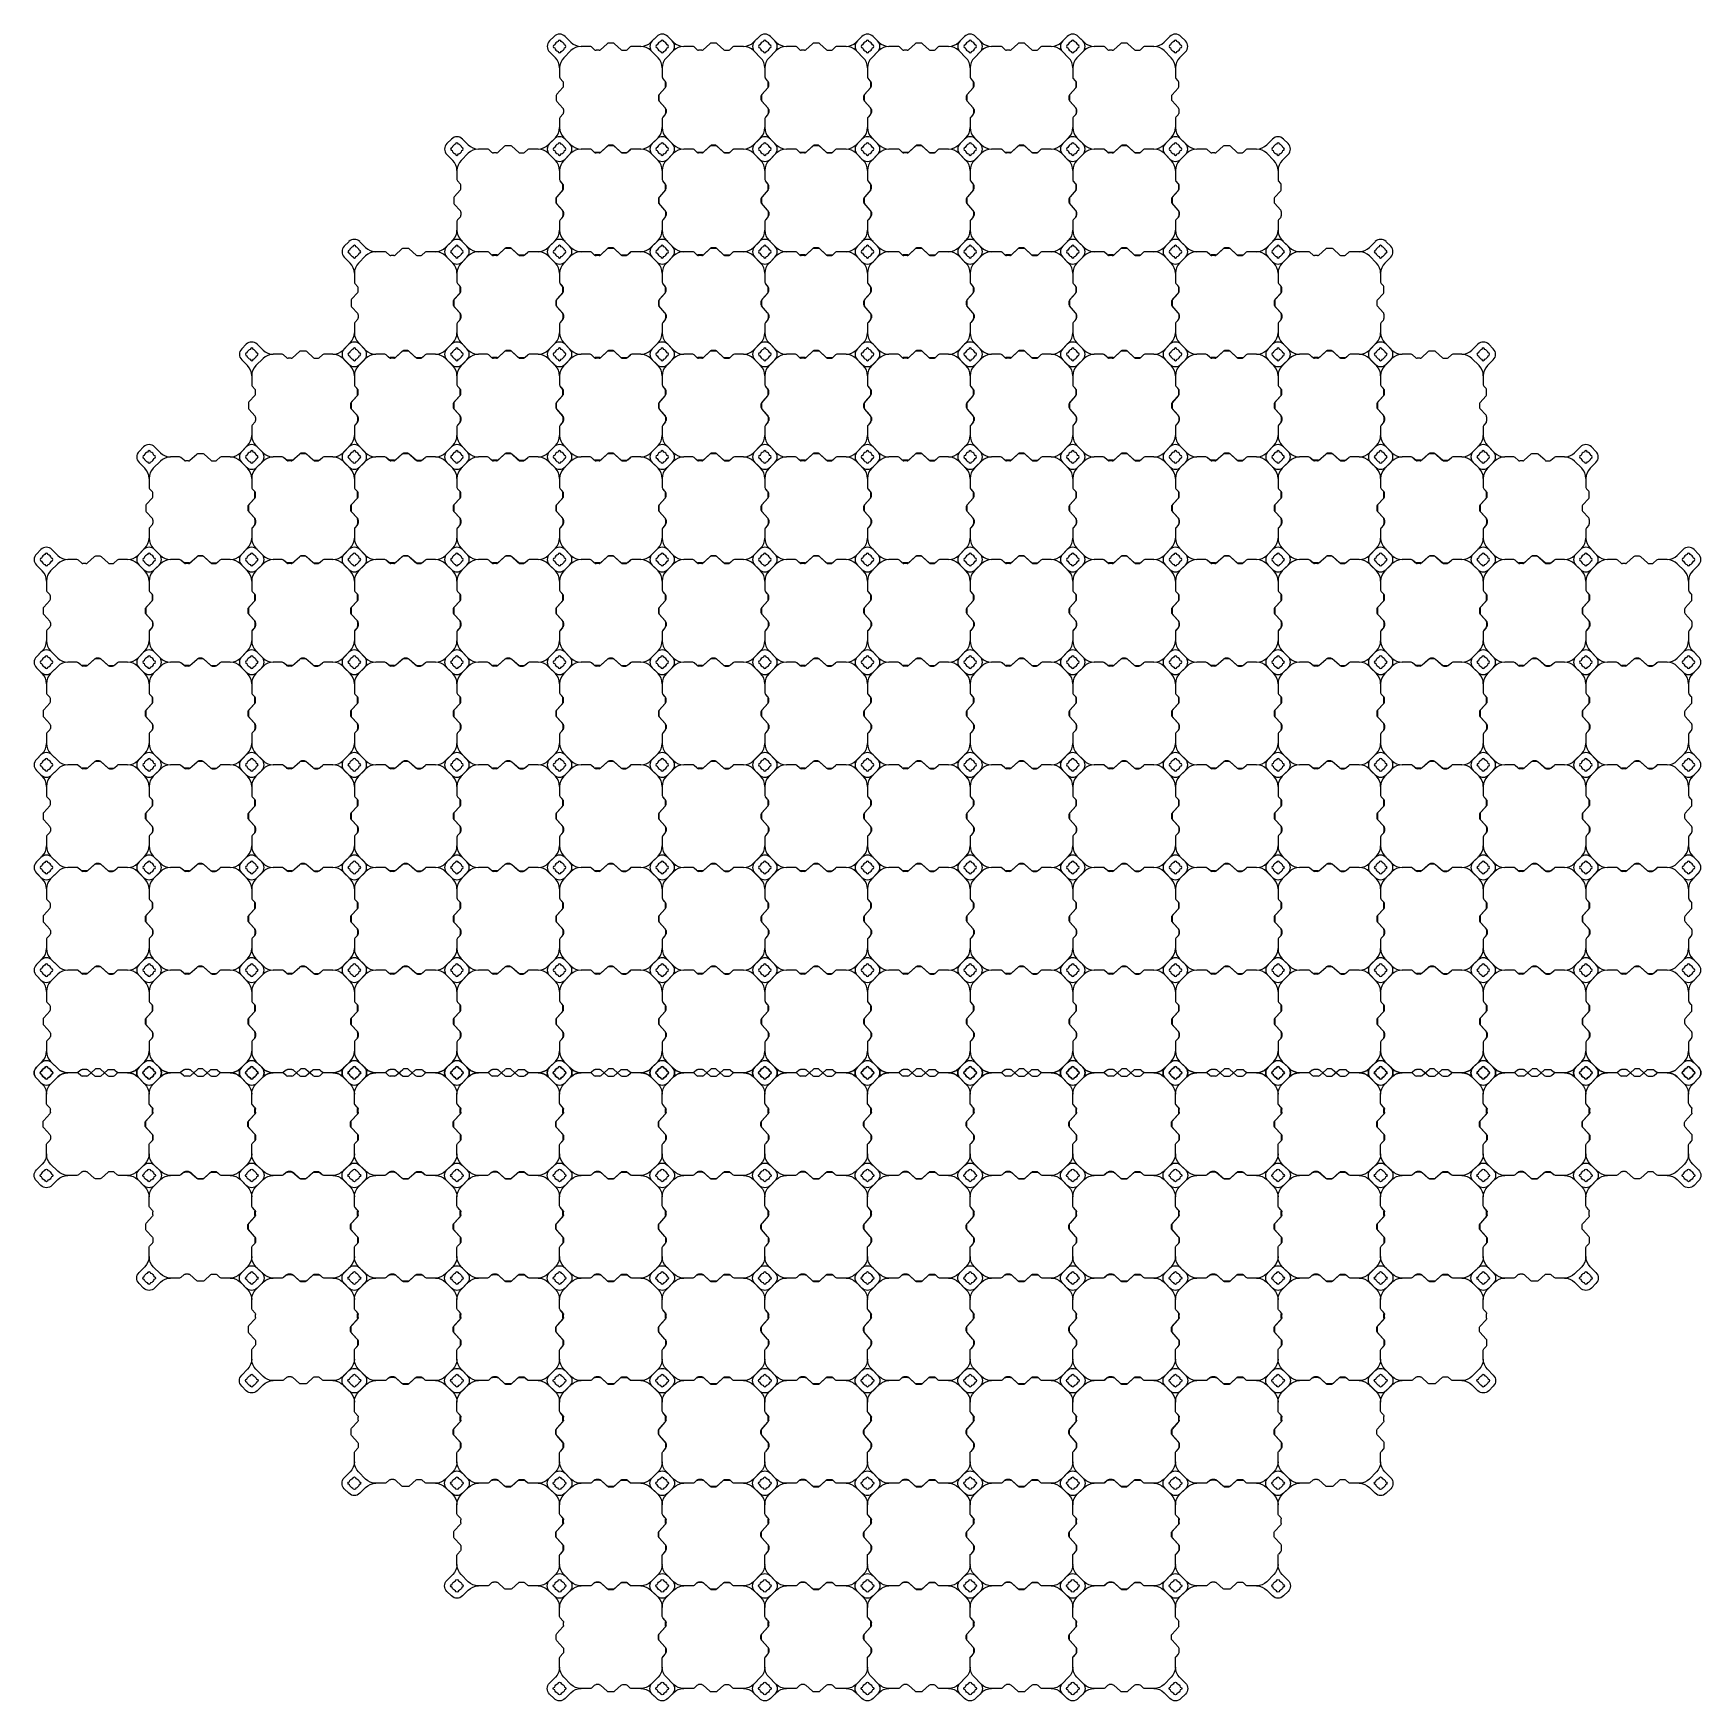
# Model space of a CAD drawing. Extents: x -2575501 to 16617496, y -2334620 to 1078419.
# Drawn here: x 15448539 to 15456666, y 305923 to 314051 of the extents above; entities that cross this region are included whole.
import ezdxf

# ---------------------------------------------------------------- set-up
doc = ezdxf.new("R2010")
doc.units = 0
doc.header["$LTSCALE"] = 10
doc.header["$MEASUREMENT"] = 0
doc.layers.add('W-FLOAT_BOWL浮筒', color=253, linetype='Continuous')

# ---------------------------------------------------------------- blocks, each defined once
blk = doc.blocks.new('蓝浮筒')
at = {"layer": 'W-FLOAT_BOWL浮筒', "color": 5}
for p, q in [((-548.8, 526.9), (-526.9, 548.8)), ((-473.2, 548.8), (-444.8, 520.5)), ((-351.3, 500), (-395.3, 500)), ((-329.4, 483.6), (-344.5, 497.4)), ((-300.6, 483.6), (-267.9, 513.4)), ((-238.9, 516), (-261.1, 516)), ((-199.4, 483.6), (-232.1, 513.4)), ((-170.6, 483.6), (-155.5, 497.4)), ((-104.6, 500), (-148.7, 500)), ((-26.8, 548.8), (-55.2, 520.5)), ((26.9, 548.8), (48.8, 526.9)), ((-548.8, 473.2), (-520.5, 444.8)), ((-444.8, 479.5), (-479.5, 444.8)), ((-307.4, 481), (-322.6, 481)), ((-192.6, 481), (-177.4, 481)), ((-55.2, 479.5), (-20.5, 444.8)), ((48.8, 473.2), (20.5, 444.8)), ((-500, 395.3), (-500, 351.3)), ((-483.6, 329.4), (-497.4, 344.5)), ((0, 395.3), (0, 351.5)), ((13.4, 332.9), (2.6, 344.7)), ((16, 303.9), (16, 326.1)), ((-516, 261.1), (-516, 238.9)), ((-483.6, 300.6), (-513.4, 267.9)), ((-481, 307.4), (-481, 322.6)), ((-19, 257.6), (-19, 242.4)), ((13.4, 297.1), (-16.4, 264.4)), ((-483.6, 199.4), (-513.4, 232.1)), ((-483.6, 170.6), (-497.4, 155.5)), ((-481, 192.6), (-481, 177.4)), ((13.4, 202.9), (-16.4, 235.6)), ((13.4, 167.1), (2.6, 155.3)), ((16, 196.1), (16, 173.9)), ((-500, 148.7), (-500, 104.6)), ((0, 148.5), (0, 104.6)), ((-548.8, 26.8), (-520.5, 55.2)), ((-479.5, 55.2), (-444.8, 20.5)), ((-351.5, 0), (-395.3, 0)), ((-297.1, -13.4), (-264.4, 16.4)), ((-242.4, 19), (-257.6, 19)), ((-202.9, -13.4), (-235.6, 16.4)), ((-104.6, 0), (-148.5, 0)), ((-20.5, 55.2), (-55.2, 20.5)), ((48.8, 26.8), (20.5, 55.2)), ((-526.9, -48.8), (-548.8, -26.9)), ((-473.2, -48.8), (-444.8, -20.5)), ((-332.9, -13.4), (-344.7, -2.6)), ((-303.9, -16), (-326.1, -16)), ((-196.1, -16), (-173.9, -16)), ((-167.1, -13.4), (-155.3, -2.6)), ((-26.8, -48.8), (-55.2, -20.5)), ((48.8, -26.9), (26.9, -48.8))]:
    blk.add_line(p, q, dxfattribs=at)
for centre, radius, start, end in [((-522, 500), 38, 135, 225), ((-524, 500), 7, 90, 270), ((-500, 522), 38, 45, 135), ((-500, 500), 25, 106.2602, 163.7398), ((-500, 500), 25, 196.2602, 253.7398), ((-500, 524), 7, 0, 180), ((-500, 500), 25, 16.2602, 73.7398), ((-500, 500), 25, 286.2602, 343.7398), ((-476, 500), 7, 270, 90), ((-395.3, 570), 70, 225, 270), ((-395.3, 430), 70, 90, 135), ((-351.3, 490), 10, 47.72631, 90), ((-261.1, 506), 10, 90, 132.27369), ((-238.9, 506), 10, 47.72631, 90), ((-148.7, 490), 10, 90, 132.27369), ((-104.7, 570), 70, 270, 315), ((-104.7, 430), 70, 45, 90), ((-24, 500), 7, 90, 270), ((0, 522), 38, 45, 135), ((0, 500), 25, 106.2602, 163.7398), ((0, 500), 25, 196.2602, 253.7398), ((0, 524), 7, 0, 180), ((0, 500), 25, 16.2602, 73.7398), ((0, 500), 25, 286.2602, 343.7398), ((24, 500), 7, 270, 90), ((22, 500), 38, 315, 45), ((-570, 395.3), 70, 0, 45), ((-500, 476), 7, 180, 0), ((-430, 395.3), 70, 135, 180), ((-322.6, 491), 10, 227.72631, 270), ((-307.4, 491), 10, 270, 312.27369), ((-192.6, 491), 10, 227.72631, 270), ((-177.4, 491), 10, 270, 312.27369), ((-70, 395.3), 70, 0, 45), ((0, 476), 7, 180, 0), ((70, 395.3), 70, 135, 180), ((-490, 351.3), 10, 180, 222.27369), ((-491, 322.6), 10, 0, 42.27369), ((10, 351.5), 10, 180, 222.27369), ((6, 326.1), 10, 0, 42.27369), ((-506, 261.1), 10, 137.72631, 180), ((-491, 307.4), 10, 317.72631, 0), ((-9, 257.6), 10, 137.72631, 180), ((6, 303.9), 10, 317.72631, 0), ((-506, 238.9), 10, 180, 222.27369), ((-491, 192.6), 10, 0, 42.27369), ((-491, 177.4), 10, 317.72631, 0), ((-9, 242.4), 10, 180, 222.27369), ((6, 196.1), 10, 0, 42.27369), ((6, 173.9), 10, 317.72631, 0), ((-570, 104.7), 70, 315, 0), ((-490, 148.7), 10, 137.72631, 180), ((-430, 104.7), 70, 180, 225), ((-70, 104.7), 70, 315, 0), ((10, 148.5), 10, 137.72631, 180), ((70, 104.7), 70, 180, 225), ((-522, 0), 38, 135, 225), ((-524, 0), 7, 90, 270), ((-500, 0), 25, 106.2602, 163.7398), ((-500, 24), 7, 0, 180), ((-500, 0), 25, 16.2602, 73.7398), ((-476, 0), 7, 270, 90), ((-395.3, 70), 70, 225, 270), ((-395.3, -70), 70, 90, 135), ((-351.5, -10), 10, 47.72631, 90), ((-257.6, 9), 10, 90, 132.27369), ((-242.4, 9), 10, 47.72631, 90), ((-148.5, -10), 10, 90, 132.27369), ((-104.7, 70), 70, 270, 315), ((-104.7, -70), 70, 45, 90), ((-24, 0), 7, 90, 270), ((0, 0), 25, 106.2602, 163.7398), ((0, 24), 7, 0, 180), ((0, 0), 25, 16.2602, 73.7398), ((24, 0), 7, 270, 90), ((22, 0), 38, 315, 45), ((-500, -22), 38, 225, 315), ((-500, 0), 25, 196.2602, 253.7398), ((-500, -24), 7, 180, 0), ((-500, 0), 25, 286.2602, 343.7398), ((-326.1, -6), 10, 227.72631, 270), ((-303.9, -6), 10, 270, 312.27369), ((-196.1, -6), 10, 227.72631, 270), ((-173.9, -6), 10, 270, 312.27369), ((0, -22), 38, 225, 315), ((0, 0), 25, 196.2602, 253.7398), ((0, -24), 7, 180, 0), ((0, 0), 25, 286.2602, 343.7398)]:
    blk.add_arc(centre, radius, start, end, dxfattribs=at)
blk = doc.blocks.new('*U858')
blk.add_blockref('蓝浮筒', (250, -250))
blk = doc.blocks.new('*U859')
at = {"color": 0, "linetype": 'ByBlock', "lineweight": -2, "transparency": 16777216}
for p in [(0, 0), (500, 0), (1000, 0), (1500, 0), (2000, 0), (2500, 0)]:
    blk.add_blockref('*U858', p, dxfattribs=at)
blk = doc.blocks.new('*U860')
blk.add_blockref('蓝浮筒', (250, -250))
blk = doc.blocks.new('*U861')
at = {"color": 0, "linetype": 'ByBlock', "lineweight": -2, "transparency": 16777216}
for p in [(0, 0), (500, 0), (1000, 0), (1500, 0), (2000, 0), (2500, 0), (3000, 0), (3500, 0)]:
    blk.add_blockref('*U860', p, dxfattribs=at)
blk = doc.blocks.new('*U862')
blk.add_blockref('蓝浮筒', (250, -250))
blk = doc.blocks.new('*U863')
at = {"color": 0, "linetype": 'ByBlock', "lineweight": -2, "transparency": 16777216}
for p in [(0, 0), (500, 0), (1000, 0), (1500, 0), (2000, 0), (2500, 0), (3000, 0), (3500, 0), (4000, 0), (4500, 0)]:
    blk.add_blockref('*U862', p, dxfattribs=at)
blk = doc.blocks.new('*U864')
blk.add_blockref('蓝浮筒', (250, -250))
blk = doc.blocks.new('*U865')
at = {"color": 0, "linetype": 'ByBlock', "lineweight": -2, "transparency": 16777216}
for p in [(0, 0), (500, 0), (1000, 0), (1500, 0), (2000, 0), (2500, 0), (3000, 0), (3500, 0), (4000, 0), (4500, 0), (5000, 0), (5500, 0)]:
    blk.add_blockref('*U864', p, dxfattribs=at)
blk = doc.blocks.new('*U866')
blk.add_blockref('蓝浮筒', (250, -250))
blk = doc.blocks.new('*U867')
at = {"color": 0, "linetype": 'ByBlock', "lineweight": -2, "transparency": 16777216}
for p in [(0, 0), (500, 0), (1000, 0), (1500, 0), (2000, 0), (2500, 0), (3000, 0), (3500, 0), (4000, 0), (4500, 0), (5000, 0), (5500, 0), (6000, 0), (6500, 0)]:
    blk.add_blockref('*U866', p, dxfattribs=at)
blk = doc.blocks.new('*U868')
blk.add_blockref('蓝浮筒', (250, -250))
blk = doc.blocks.new('*U869')
at = {"color": 0, "linetype": 'ByBlock', "lineweight": -2, "transparency": 16777216}
for p in [(0, 0), (500, 0), (1000, 0), (1500, 0), (2000, 0), (2500, 0), (3000, 0), (3500, 0), (4000, 0), (4500, 0), (5000, 0), (5500, 0), (6000, 0), (6500, 0), (7000, 0), (7500, 0)]:
    blk.add_blockref('*U868', p, dxfattribs=at)
blk = doc.blocks.new('*U870')
blk.add_blockref('蓝浮筒', (250, -250))
blk = doc.blocks.new('*U871')
at = {"color": 0, "linetype": 'ByBlock', "lineweight": -2, "transparency": 16777216}
for p in [(0, 0), (500, 0), (1000, 0), (1500, 0), (2000, 0), (2500, 0)]:
    blk.add_blockref('*U870', p, dxfattribs=at)
blk = doc.blocks.new('*U872')
blk.add_blockref('蓝浮筒', (250, -250))
blk = doc.blocks.new('*U873')
at = {"color": 0, "linetype": 'ByBlock', "lineweight": -2, "transparency": 16777216}
for p in [(0, 0), (500, 0), (1000, 0), (1500, 0), (2000, 0), (2500, 0), (3000, 0), (3500, 0)]:
    blk.add_blockref('*U872', p, dxfattribs=at)
blk = doc.blocks.new('*U874')
blk.add_blockref('蓝浮筒', (250, -250))
blk = doc.blocks.new('*U875')
at = {"color": 0, "linetype": 'ByBlock', "lineweight": -2, "transparency": 16777216}
for p in [(0, 0), (500, 0), (1000, 0), (1500, 0), (2000, 0), (2500, 0), (3000, 0), (3500, 0), (4000, 0), (4500, 0)]:
    blk.add_blockref('*U874', p, dxfattribs=at)
blk = doc.blocks.new('*U876')
blk.add_blockref('蓝浮筒', (250, -250))
blk = doc.blocks.new('*U877')
at = {"color": 0, "linetype": 'ByBlock', "lineweight": -2, "transparency": 16777216}
for p in [(0, 0), (500, 0), (1000, 0), (1500, 0), (2000, 0), (2500, 0), (3000, 0), (3500, 0), (4000, 0), (4500, 0), (5000, 0), (5500, 0)]:
    blk.add_blockref('*U876', p, dxfattribs=at)
blk = doc.blocks.new('*U878')
blk.add_blockref('蓝浮筒', (250, -250))
blk = doc.blocks.new('*U879')
at = {"color": 0, "linetype": 'ByBlock', "lineweight": -2, "transparency": 16777216}
for p in [(0, 0), (500, 0), (1000, 0), (1500, 0), (2000, 0), (2500, 0), (3000, 0), (3500, 0), (4000, 0), (4500, 0), (5000, 0), (5500, 0), (6000, 0), (6500, 0)]:
    blk.add_blockref('*U878', p, dxfattribs=at)
blk = doc.blocks.new('*U880')
blk.add_blockref('蓝浮筒', (250, -250))
blk = doc.blocks.new('*U881')
at = {"color": 0, "linetype": 'ByBlock', "lineweight": -2, "transparency": 16777216}
for p in [(0, 0), (500, 0), (1000, 0), (1500, 0), (2000, 0), (2500, 0), (3000, 0), (3500, 0), (4000, 0), (4500, 0), (5000, 0), (5500, 0), (6000, 0), (6500, 0), (7000, 0), (7500, 0)]:
    blk.add_blockref('*U880', p, dxfattribs=at)
blk = doc.blocks.new('*U882')
blk.add_blockref('蓝浮筒', (250, -250))
blk = doc.blocks.new('*U883')
at = {"color": 0, "linetype": 'ByBlock', "lineweight": -2, "transparency": 16777216}
for p in [(0, 0), (500, 0), (1000, 0), (1500, 0), (2000, 0), (2500, 0), (3000, 0), (3500, 0), (4000, 0), (4500, 0), (5000, 0), (5500, 0), (6000, 0), (6500, 0), (7000, 0), (7500, 0)]:
    blk.add_blockref('*U882', p, dxfattribs=at)
blk = doc.blocks.new('*U884')
blk.add_blockref('蓝浮筒', (250, -250))
blk = doc.blocks.new('*U885')
at = {"color": 0, "linetype": 'ByBlock', "lineweight": -2, "transparency": 16777216}
for p in [(0, 0), (500, 0), (1000, 0), (1500, 0), (2000, 0), (2500, 0), (3000, 0), (3500, 0), (4000, 0), (4500, 0), (5000, 0), (5500, 0), (6000, 0), (6500, 0), (7000, 0), (7500, 0)]:
    blk.add_blockref('*U884', p, dxfattribs=at)
blk = doc.blocks.new('*U886')
blk.add_blockref('蓝浮筒', (250, -250))
blk = doc.blocks.new('*U887')
at = {"color": 0, "linetype": 'ByBlock', "lineweight": -2, "transparency": 16777216}
for p in [(0, 0), (500, 0), (1000, 0), (1500, 0), (2000, 0), (2500, 0), (3000, 0), (3500, 0), (4000, 0), (4500, 0), (5000, 0), (5500, 0), (6000, 0), (6500, 0), (7000, 0), (7500, 0)]:
    blk.add_blockref('*U886', p, dxfattribs=at)
blk = doc.blocks.new('*U888')
blk.add_blockref('蓝浮筒', (250, -250))
blk = doc.blocks.new('*U889')
at = {"color": 0, "linetype": 'ByBlock', "lineweight": -2, "transparency": 16777216}
for p in [(0, 0), (500, 0), (1000, 0), (1500, 0), (2000, 0), (2500, 0), (3000, 0), (3500, 0), (4000, 0), (4500, 0), (5000, 0), (5500, 0), (6000, 0), (6500, 0), (7000, 0), (7500, 0)]:
    blk.add_blockref('*U888', p, dxfattribs=at)

msp = doc.modelspace()

# ---------------------------------------------------------------- block references
for name, p in [('*U859', (15451352.6, 313737.2)), ('*U861', (15450852.6, 313237.2)), ('*U863', (15450352.6, 312737.2)), ('*U865', (15449852.6, 312237.2)), ('*U867', (15449352.6, 311737.2)), ('*U869', (15448852.6, 311237.2)), ('*U883', (15448852.6, 310737.2)), ('*U885', (15448852.6, 310237.2)), ('*U887', (15448852.6, 309737.2)), ('*U889', (15448852.6, 309237.2))]:
    msp.add_blockref(name, p)
at = {"xscale": -1, "rotation": 180}
for name, p in [('*U881', (15448852.6, 308737.2)), ('*U879', (15449352.6, 308237.2)), ('*U877', (15449852.6, 307737.2)), ('*U875', (15450352.6, 307237.2)), ('*U873', (15450852.6, 306737.2)), ('*U871', (15451352.6, 306237.2))]:
    msp.add_blockref(name, p, dxfattribs=at)

doc.saveas('drawing.dxf')
